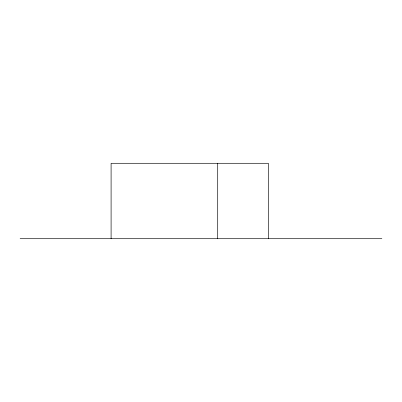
<?xml version="1.0" encoding="UTF-8"?>
<svg xmlns="http://www.w3.org/2000/svg" width="402" height="402" viewBox="0 0 402 402"><rect width="100%" height="100%" fill="white"/><g stroke="black" fill="none" stroke-linecap="round" stroke-linejoin="round"><path stroke-width="0.6" d="M20.1 238.708L381.9 238.708M268.38 238.708L268.38 163.292L111.093 163.292L111.093 238.708M217.708 163.292L217.708 238.708"/></g></svg>
